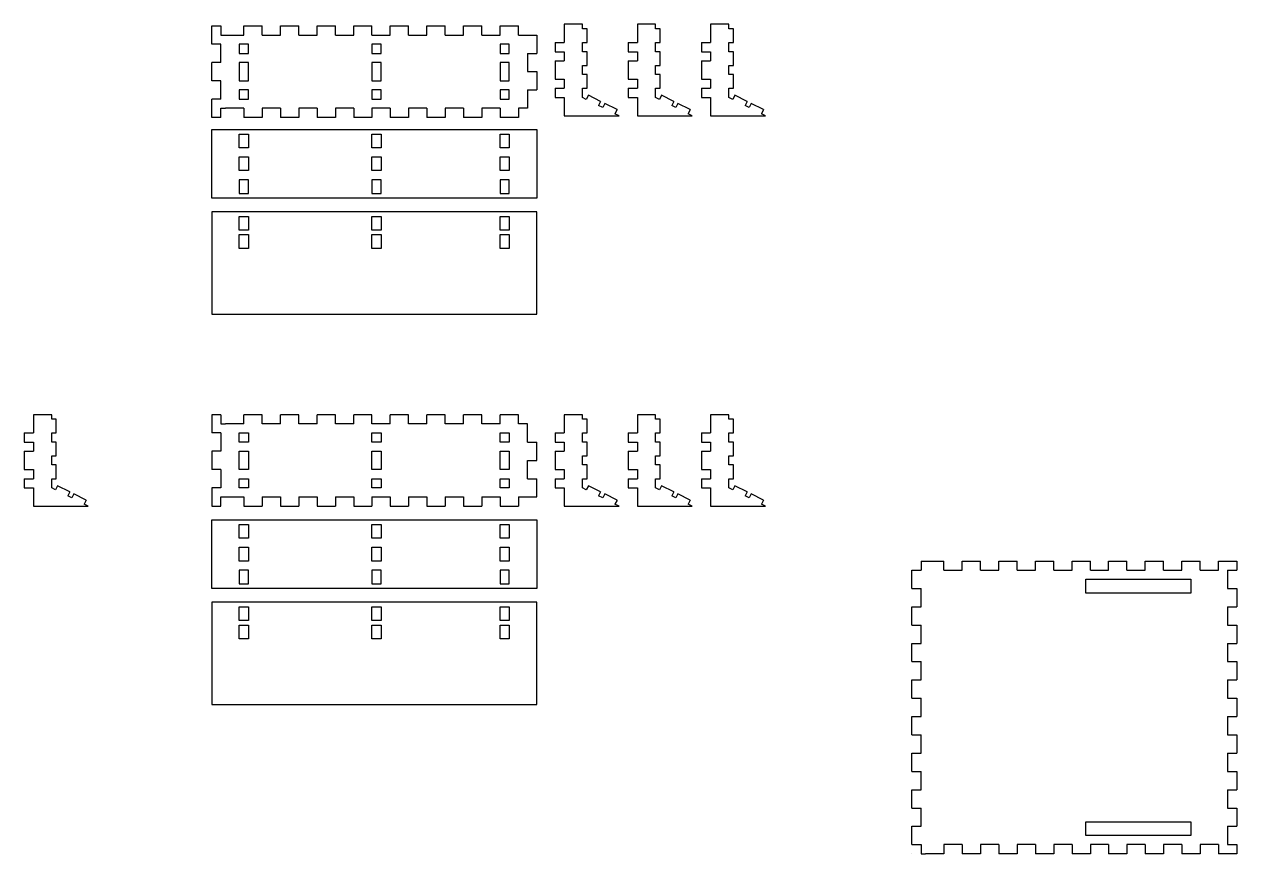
# Model space of a CAD drawing. Header units: inches. Extents: x -38 to 34.9, y -2.3 to 35.3.
# Drawn here: x -1.12 to 32, y 12.63 to 35.3 of the extents above; entities that cross this region are included whole.
import ezdxf

# ---------------------------------------------------------------- set-up
doc = ezdxf.new("R2010")
doc.units = ezdxf.units.IN
doc.header["$MEASUREMENT"] = 0
doc.layers.add('Cut', color=1, linetype='Continuous')

msp = doc.modelspace()

# ---------------------------------------------------------------- linework, layer by layer
at = {"layer": 'Cut'}
for p, q in [((4, 35.25), (4.25, 35.25)), ((4, 34.75), (4, 35.25)), ((4.25, 35.25), (4.25, 35)), ((4.875, 35.25), (5.375, 35.25)), ((4.875, 35), (4.875, 35.25)), ((5.375, 35), (5.375, 35.25)), ((5.875, 35.25), (6.375, 35.25)), ((5.875, 35), (5.875, 35.25)), ((6.375, 35), (6.375, 35.25)), ((6.875, 35.25), (7.375, 35.25)), ((6.875, 35), (6.875, 35.25)), ((7.375, 35), (7.375, 35.25)), ((7.875, 35.25), (8.375, 35.25)), ((7.875, 35), (7.875, 35.25)), ((8.375, 35), (8.375, 35.25)), ((8.875, 35.25), (9.375, 35.25)), ((8.875, 35.125), (8.875, 35.25)), ((8.875, 35), (8.875, 35.125)), ((9.375, 35), (9.375, 35.25)), ((9.875, 35.25), (10.375, 35.25)), ((9.875, 35), (9.875, 35.25)), ((10.375, 35), (10.375, 35.25)), ((10.875, 35.25), (11.375, 35.25)), ((10.875, 35), (10.875, 35.25)), ((11.375, 35), (11.375, 35.25)), ((11.875, 35.25), (12.375, 35.25)), ((11.875, 35), (11.875, 35.25)), ((12.375, 35), (12.375, 35.25)), ((13.625, 35.2951), (13.625, 34.7951)), ((14.125, 35.2951), (13.625, 35.2951)), ((14.125, 35.1701), (14.125, 35.2951)), ((14.25, 35.1701), (14.125, 35.1701)), ((14.25, 34.7951), (14.25, 35.1701)), ((15.625, 35.2951), (15.625, 34.7951)), ((16.125, 35.2951), (15.625, 35.2951)), ((16.125, 35.1701), (16.125, 35.2951)), ((16.25, 35.1701), (16.125, 35.1701)), ((16.25, 34.7951), (16.25, 35.1701)), ((17.625, 35.2951), (17.625, 34.7951)), ((18.125, 35.2951), (17.625, 35.2951)), ((18.125, 35.1701), (18.125, 35.2951)), ((18.25, 35.1701), (18.125, 35.1701)), ((18.25, 34.7951), (18.25, 35.1701)), ((4.25, 35), (4.375, 35)), ((4.375, 35), (4.875, 35)), ((5.375, 35), (5.875, 35)), ((6.375, 35), (6.875, 35)), ((7.375, 35), (7.875, 35)), ((8.375, 35), (8.875, 35)), ((9.375, 35), (9.875, 35)), ((10.375, 35), (10.875, 35)), ((11.375, 35), (11.875, 35)), ((12.375, 35), (12.625, 35)), ((12.625, 35), (12.875, 35)), ((12.875, 35), (12.875, 34.5)), ((13.375, 34.7951), (13.375, 34.5451)), ((13.375, 34.7951), (13.625, 34.7951)), ((14.125, 34.5451), (14.125, 34.7951)), ((14.125, 34.7951), (14.25, 34.7951)), ((15.375, 34.7951), (15.375, 34.5451)), ((15.375, 34.7951), (15.625, 34.7951)), ((16.125, 34.5451), (16.125, 34.7951)), ((16.125, 34.7951), (16.25, 34.7951)), ((17.375, 34.7951), (17.375, 34.5451)), ((17.375, 34.7951), (17.625, 34.7951)), ((18.125, 34.5451), (18.125, 34.7951)), ((18.125, 34.7951), (18.25, 34.7951)), ((4.25, 34.75), (4, 34.75)), ((4.25, 34.25), (4.25, 34.75)), ((5, 34.75), (4.75, 34.75)), ((4.75, 34.75), (4.75, 34.5)), ((4.75, 34.5), (5, 34.5)), ((5, 34.5), (5, 34.75)), ((8.625, 34.75), (8.375, 34.75)), ((8.375, 34.75), (8.375, 34.5)), ((8.375, 34.5), (8.625, 34.5)), ((8.625, 34.5), (8.625, 34.75)), ((12.125, 34.75), (11.875, 34.75)), ((11.875, 34.75), (11.875, 34.5)), ((11.875, 34.5), (12.125, 34.5)), ((12.125, 34.5), (12.125, 34.75)), ((12.625, 34.5), (12.625, 34)), ((12.625, 34.5), (12.875, 34.5)), ((13.375, 34.5451), (13.625, 34.5451)), ((13.625, 34.5451), (13.625, 34.2951)), ((14.25, 34.5451), (14.125, 34.5451)), ((14.25, 34.1701), (14.25, 34.5451)), ((15.375, 34.5451), (15.625, 34.5451)), ((15.625, 34.5451), (15.625, 34.2951)), ((16.25, 34.5451), (16.125, 34.5451)), ((16.25, 34.1701), (16.25, 34.5451)), ((17.375, 34.5451), (17.625, 34.5451)), ((17.625, 34.5451), (17.625, 34.2951)), ((18.25, 34.5451), (18.125, 34.5451)), ((18.25, 34.1701), (18.25, 34.5451)), ((4, 33.75), (4, 34.25)), ((4.25, 34.25), (4, 34.25)), ((5, 34.25), (4.75, 34.25)), ((4.75, 34.25), (4.75, 33.75)), ((5, 33.75), (5, 34.25)), ((8.625, 34.25), (8.375, 34.25)), ((8.375, 34.25), (8.375, 33.75)), ((8.625, 33.75), (8.625, 34.25)), ((12.125, 34.25), (11.875, 34.25)), ((11.875, 34.25), (11.875, 33.75)), ((12.125, 33.75), (12.125, 34.25)), ((13.375, 34.2951), (13.375, 33.7951)), ((13.375, 34.2951), (13.625, 34.2951)), ((14.125, 33.9201), (14.125, 34.1701)), ((14.125, 34.1701), (14.25, 34.1701)), ((15.375, 34.2951), (15.375, 33.7951)), ((15.375, 34.2951), (15.625, 34.2951)), ((16.125, 33.9201), (16.125, 34.1701)), ((16.125, 34.1701), (16.25, 34.1701)), ((17.375, 34.2951), (17.375, 33.7951)), ((17.375, 34.2951), (17.625, 34.2951)), ((18.125, 33.9201), (18.125, 34.1701)), ((18.125, 34.1701), (18.25, 34.1701)), ((12.625, 34), (12.875, 34)), ((12.875, 34), (12.875, 33.5)), ((13.375, 33.7951), (13.625, 33.7951)), ((13.625, 33.7951), (13.625, 33.5451)), ((14.25, 33.9201), (14.125, 33.9201)), ((14.25, 33.5451), (14.25, 33.9201)), ((15.375, 33.7951), (15.625, 33.7951)), ((15.625, 33.7951), (15.625, 33.5451)), ((16.25, 33.9201), (16.125, 33.9201)), ((16.25, 33.5451), (16.25, 33.9201)), ((17.375, 33.7951), (17.625, 33.7951)), ((17.625, 33.7951), (17.625, 33.5451)), ((18.25, 33.9201), (18.125, 33.9201)), ((18.25, 33.5451), (18.25, 33.9201)), ((4.25, 33.75), (4, 33.75)), ((4.25, 33.25), (4.25, 33.75)), ((4.75, 33.75), (5, 33.75)), ((5, 33.5), (4.75, 33.5)), ((4.75, 33.5), (4.75, 33.25)), ((5, 33.25), (5, 33.5)), ((8.375, 33.75), (8.625, 33.75)), ((8.625, 33.5), (8.375, 33.5)), ((8.375, 33.5), (8.375, 33.25)), ((8.625, 33.25), (8.625, 33.5)), ((11.875, 33.75), (12.125, 33.75)), ((12.125, 33.5), (11.875, 33.5)), ((11.875, 33.5), (11.875, 33.25)), ((12.125, 33.25), (12.125, 33.5)), ((12.625, 33.5), (12.625, 33)), ((12.625, 33.5), (12.875, 33.5)), ((13.375, 33.5451), (13.375, 33.2951)), ((13.375, 33.5451), (13.625, 33.5451)), ((14.125, 33.2951), (14.125, 33.5451)), ((14.125, 33.5451), (14.25, 33.5451)), ((15.375, 33.5451), (15.375, 33.2951)), ((15.375, 33.5451), (15.625, 33.5451)), ((16.125, 33.2951), (16.125, 33.5451)), ((16.125, 33.5451), (16.25, 33.5451)), ((17.375, 33.5451), (17.375, 33.2951)), ((17.375, 33.5451), (17.625, 33.5451)), ((18.125, 33.2951), (18.125, 33.5451)), ((18.125, 33.5451), (18.25, 33.5451)), ((4, 32.75), (4, 33.25)), ((4.25, 33.25), (4, 33.25)), ((4.75, 33.25), (5, 33.25)), ((8.375, 33.25), (8.625, 33.25)), ((11.875, 33.25), (12.125, 33.25)), ((13.375, 33.2951), (13.625, 33.2951)), ((13.625, 33.2951), (13.625, 32.7951)), ((14.2306, 33.2423), (14.125, 33.2951)), ((14.2865, 33.3541), (14.2306, 33.2423)), ((14.6219, 33.1864), (14.2865, 33.3541)), ((14.6219, 33.1864), (14.566, 33.0746)), ((14.7337, 33.1305), (14.6778, 33.0187)), ((15.0691, 32.9628), (14.7337, 33.1305)), ((15.375, 33.2951), (15.625, 33.2951)), ((15.625, 33.2951), (15.625, 32.7951)), ((16.2306, 33.2423), (16.125, 33.2951)), ((16.2865, 33.3541), (16.2306, 33.2423)), ((16.6219, 33.1864), (16.2865, 33.3541)), ((16.6219, 33.1864), (16.566, 33.0746)), ((16.7337, 33.1305), (16.6778, 33.0187)), ((17.0691, 32.9628), (16.7337, 33.1305)), ((17.375, 33.2951), (17.625, 33.2951)), ((17.625, 33.2951), (17.625, 32.7951)), ((18.2306, 33.2423), (18.125, 33.2951)), ((18.2865, 33.3541), (18.2306, 33.2423)), ((18.6219, 33.1864), (18.2865, 33.3541)), ((18.6219, 33.1864), (18.566, 33.0746)), ((18.7337, 33.1305), (18.6778, 33.0187)), ((19.0691, 32.9628), (18.7337, 33.1305)), ((4.25, 33), (4.25, 33)), ((4.25, 32.75), (4.25, 33)), ((4.25, 33), (4.375, 33)), ((4.875, 33), (4.375, 33)), ((4.875, 33), (4.875, 32.75)), ((5.875, 33), (5.375, 33)), ((5.375, 33), (5.375, 32.75)), ((5.875, 33), (5.875, 32.75)), ((6.875, 33), (6.375, 33)), ((6.375, 33), (6.375, 32.75)), ((6.875, 33), (6.875, 32.75)), ((7.875, 33), (7.375, 33)), ((7.375, 33), (7.375, 32.75)), ((7.875, 33), (7.875, 32.75)), ((8.875, 33), (8.375, 33)), ((8.375, 33), (8.375, 32.75)), ((8.875, 33), (8.875, 32.75)), ((9.875, 33), (9.375, 33)), ((9.375, 33), (9.375, 32.75)), ((9.875, 33), (9.875, 32.75)), ((10.875, 33), (10.375, 33)), ((10.375, 33), (10.375, 32.75)), ((10.875, 33), (10.875, 32.75)), ((11.875, 33), (11.375, 33)), ((11.375, 33), (11.375, 32.75)), ((11.875, 33), (11.875, 32.75)), ((12.625, 33), (12.375, 33)), ((12.375, 33), (12.375, 32.75)), ((13.625, 32.7951), (15.125, 32.7951)), ((14.6778, 33.0187), (14.566, 33.0746)), ((15.0691, 32.9628), (15.0132, 32.851)), ((15.125, 32.7951), (15.0132, 32.851)), ((15.625, 32.7951), (17.125, 32.7951)), ((16.6778, 33.0187), (16.566, 33.0746)), ((17.0691, 32.9628), (17.0132, 32.851)), ((17.125, 32.7951), (17.0132, 32.851)), ((17.625, 32.7951), (19.125, 32.7951)), ((18.6778, 33.0187), (18.566, 33.0746)), ((19.0691, 32.9628), (19.0132, 32.851)), ((19.125, 32.7951), (19.0132, 32.851)), ((4.25, 32.75), (4, 32.75)), ((5.375, 32.75), (4.875, 32.75)), ((6.375, 32.75), (5.875, 32.75)), ((7.375, 32.75), (6.875, 32.75)), ((8.375, 32.75), (7.875, 32.75)), ((9.375, 32.75), (8.875, 32.75)), ((10.375, 32.75), (9.875, 32.75)), ((11.375, 32.75), (10.875, 32.75)), ((12.375, 32.75), (11.875, 32.75)), ((4, 30.5451), (4, 32.4201)), ((4, 32.4201), (12.875, 32.4201)), ((4.75, 31.9201), (4.75, 32.2951)), ((4.75, 32.2951), (5, 32.2951)), ((5, 32.2951), (5, 31.9201)), ((8.375, 31.9201), (8.375, 32.2951)), ((8.375, 32.2951), (8.625, 32.2951)), ((8.625, 32.2951), (8.625, 31.9201)), ((11.875, 31.9201), (11.875, 32.2951)), ((11.875, 32.2951), (12.125, 32.2951)), ((12.125, 32.2951), (12.125, 31.9201)), ((12.875, 32.4201), (12.875, 30.5451)), ((5, 31.9201), (4.75, 31.9201)), ((8.625, 31.9201), (8.375, 31.9201)), ((12.125, 31.9201), (11.875, 31.9201)), ((4.75, 31.2951), (4.75, 31.6701)), ((4.75, 31.6701), (5, 31.6701)), ((5, 31.6701), (5, 31.2951)), ((8.375, 31.2951), (8.375, 31.6701)), ((8.375, 31.6701), (8.625, 31.6701)), ((8.625, 31.6701), (8.625, 31.2951)), ((11.875, 31.2951), (11.875, 31.6701)), ((11.875, 31.6701), (12.125, 31.6701)), ((12.125, 31.6701), (12.125, 31.2951)), ((5, 31.2951), (4.75, 31.2951)), ((8.625, 31.2951), (8.375, 31.2951)), ((12.125, 31.2951), (11.875, 31.2951)), ((5, 31.0451), (4.75, 31.0451)), ((4.75, 31.0451), (4.75, 30.6701)), ((5, 30.6701), (5, 31.0451)), ((8.625, 31.0451), (8.375, 31.0451)), ((8.375, 31.0451), (8.375, 30.6701)), ((8.625, 30.6701), (8.625, 31.0451)), ((12.125, 31.0451), (11.875, 31.0451)), ((11.875, 31.0451), (11.875, 30.6701)), ((12.125, 30.6701), (12.125, 31.0451)), ((12.875, 30.5451), (4, 30.5451)), ((4.75, 30.6701), (5, 30.6701)), ((8.375, 30.6701), (8.625, 30.6701)), ((11.875, 30.6701), (12.125, 30.6701)), ((4, 30.1701), (4, 27.375)), ((12.875, 30.1701), (4, 30.1701)), ((12.875, 27.375), (12.875, 30.1701)), ((4.75, 30.0451), (5, 30.0451)), ((4.75, 29.6701), (4.75, 30.0451)), ((5, 30.0451), (5, 29.6701)), ((8.375, 30.0451), (8.625, 30.0451)), ((8.375, 29.6701), (8.375, 30.0451)), ((8.625, 30.0451), (8.625, 29.6701)), ((11.875, 30.0451), (12.125, 30.0451)), ((11.875, 29.6701), (11.875, 30.0451)), ((12.125, 30.0451), (12.125, 29.6701)), ((5, 29.6701), (4.75, 29.6701)), ((4.75, 29.5451), (5, 29.5451)), ((4.75, 29.1701), (4.75, 29.5451)), ((5, 29.5451), (5, 29.1701)), ((8.625, 29.6701), (8.375, 29.6701)), ((8.375, 29.5451), (8.625, 29.5451)), ((8.375, 29.1701), (8.375, 29.5451)), ((8.625, 29.5451), (8.625, 29.1701)), ((12.125, 29.6701), (11.875, 29.6701)), ((11.875, 29.5451), (12.125, 29.5451)), ((11.875, 29.1701), (11.875, 29.5451)), ((12.125, 29.5451), (12.125, 29.1701)), ((5, 29.1701), (4.75, 29.1701)), ((8.625, 29.1701), (8.375, 29.1701)), ((12.125, 29.1701), (11.875, 29.1701)), ((4, 27.375), (12.875, 27.375)), ((-0.875, 24.625), (-0.875, 24.125)), ((-0.375, 24.625), (-0.875, 24.625)), ((-0.375, 24.5), (-0.375, 24.625)), ((4.25, 24.625), (4, 24.625)), ((4, 24.625), (4, 24.125)), ((4.25, 24.625), (4.25, 24.375)), ((5.375, 24.625), (4.875, 24.625)), ((4.875, 24.375), (4.875, 24.625)), ((5.375, 24.375), (5.375, 24.625)), ((6.375, 24.625), (5.875, 24.625)), ((5.875, 24.375), (5.875, 24.625)), ((6.375, 24.375), (6.375, 24.625)), ((7.375, 24.625), (6.875, 24.625)), ((6.875, 24.375), (6.875, 24.625)), ((7.375, 24.375), (7.375, 24.625)), ((8.375, 24.625), (7.875, 24.625)), ((7.875, 24.375), (7.875, 24.625)), ((8.375, 24.375), (8.375, 24.625)), ((9.375, 24.625), (8.875, 24.625)), ((8.875, 24.375), (8.875, 24.625)), ((9.375, 24.375), (9.375, 24.625)), ((10.375, 24.625), (9.875, 24.625)), ((9.875, 24.375), (9.875, 24.625)), ((10.375, 24.375), (10.375, 24.625)), ((11.375, 24.625), (10.875, 24.625)), ((10.875, 24.375), (10.875, 24.625)), ((11.375, 24.375), (11.375, 24.625)), ((12.375, 24.625), (11.875, 24.625)), ((11.875, 24.375), (11.875, 24.625)), ((12.375, 24.375), (12.375, 24.625)), ((13.625, 24.625), (13.625, 24.125)), ((14.125, 24.625), (13.625, 24.625)), ((14.125, 24.5), (14.125, 24.625)), ((15.625, 24.625), (15.625, 24.125)), ((16.125, 24.625), (15.625, 24.625)), ((16.125, 24.5), (16.125, 24.625)), ((17.625, 24.625), (17.625, 24.125)), ((18.125, 24.625), (17.625, 24.625)), ((18.125, 24.5), (18.125, 24.625)), ((-0.25, 24.5), (-0.375, 24.5)), ((-0.25, 24.125), (-0.25, 24.5)), ((4.25, 24.375), (4.25, 24.375)), ((4.25, 24.375), (4.375, 24.375)), ((4.875, 24.375), (4.375, 24.375)), ((5.875, 24.375), (5.375, 24.375)), ((6.875, 24.375), (6.375, 24.375)), ((7.875, 24.375), (7.375, 24.375)), ((8.875, 24.375), (8.375, 24.375)), ((9.875, 24.375), (9.375, 24.375)), ((10.875, 24.375), (10.375, 24.375)), ((11.875, 24.375), (11.375, 24.375)), ((12.625, 24.375), (12.375, 24.375)), ((12.625, 23.875), (12.625, 24.375)), ((14.25, 24.5), (14.125, 24.5)), ((14.25, 24.125), (14.25, 24.5)), ((16.25, 24.5), (16.125, 24.5)), ((16.25, 24.125), (16.25, 24.5)), ((18.25, 24.5), (18.125, 24.5)), ((18.25, 24.125), (18.25, 24.5)), ((-1.125, 24.125), (-1.125, 23.875)), ((-1.125, 24.125), (-0.875, 24.125)), ((-1.125, 23.875), (-0.875, 23.875)), ((-0.875, 23.875), (-0.875, 23.625)), ((-0.375, 23.875), (-0.375, 24.125)), ((-0.375, 24.125), (-0.25, 24.125)), ((-0.25, 23.875), (-0.375, 23.875)), ((-0.25, 23.5), (-0.25, 23.875)), ((4.25, 24.125), (4, 24.125)), ((4.25, 24.125), (4.25, 23.625)), ((4.75, 24.125), (5, 24.125)), ((4.75, 23.875), (4.75, 24.125)), ((5, 23.875), (4.75, 23.875)), ((5, 24.125), (5, 23.875)), ((8.375, 24.125), (8.625, 24.125)), ((8.375, 23.875), (8.375, 24.125)), ((8.625, 23.875), (8.375, 23.875)), ((8.625, 24.125), (8.625, 23.875)), ((11.875, 24.125), (12.125, 24.125)), ((11.875, 23.875), (11.875, 24.125)), ((12.125, 23.875), (11.875, 23.875)), ((12.125, 24.125), (12.125, 23.875)), ((12.625, 23.875), (12.875, 23.875)), ((12.875, 23.375), (12.875, 23.875)), ((13.375, 24.125), (13.375, 23.875)), ((13.375, 24.125), (13.625, 24.125)), ((13.375, 23.875), (13.625, 23.875)), ((13.625, 23.875), (13.625, 23.625)), ((14.125, 23.875), (14.125, 24.125)), ((14.125, 24.125), (14.25, 24.125)), ((14.25, 23.875), (14.125, 23.875)), ((14.25, 23.5), (14.25, 23.875)), ((15.375, 24.125), (15.375, 23.875)), ((15.375, 24.125), (15.625, 24.125)), ((15.375, 23.875), (15.625, 23.875)), ((15.625, 23.875), (15.625, 23.625)), ((16.125, 23.875), (16.125, 24.125)), ((16.125, 24.125), (16.25, 24.125)), ((16.25, 23.875), (16.125, 23.875)), ((16.25, 23.5), (16.25, 23.875)), ((17.375, 24.125), (17.375, 23.875)), ((17.375, 24.125), (17.625, 24.125)), ((17.375, 23.875), (17.625, 23.875)), ((17.625, 23.875), (17.625, 23.625)), ((18.125, 23.875), (18.125, 24.125)), ((18.125, 24.125), (18.25, 24.125)), ((18.25, 23.875), (18.125, 23.875)), ((18.25, 23.5), (18.25, 23.875)), ((-1.125, 23.625), (-1.125, 23.125)), ((-1.125, 23.625), (-0.875, 23.625)), ((4, 23.625), (4, 23.125)), ((4.25, 23.625), (4, 23.625)), ((4.75, 23.625), (5, 23.625)), ((4.75, 23.125), (4.75, 23.625)), ((5, 23.625), (5, 23.125)), ((8.375, 23.625), (8.625, 23.625)), ((8.375, 23.125), (8.375, 23.625)), ((8.625, 23.625), (8.625, 23.125)), ((11.875, 23.625), (12.125, 23.625)), ((11.875, 23.125), (11.875, 23.625)), ((12.125, 23.625), (12.125, 23.125)), ((13.375, 23.625), (13.625, 23.625)), ((13.375, 23.625), (13.375, 23.125)), ((15.375, 23.625), (15.375, 23.125)), ((15.375, 23.625), (15.625, 23.625)), ((17.375, 23.625), (17.375, 23.125)), ((17.375, 23.625), (17.625, 23.625)), ((-0.375, 23.25), (-0.375, 23.5)), ((-0.375, 23.5), (-0.25, 23.5)), ((-0.25, 23.25), (-0.375, 23.25)), ((-0.25, 22.875), (-0.25, 23.25)), ((12.625, 22.875), (12.625, 23.375)), ((12.625, 23.375), (12.875, 23.375)), ((14.125, 23.25), (14.125, 23.5)), ((14.125, 23.5), (14.25, 23.5)), ((14.25, 23.25), (14.125, 23.25)), ((14.25, 22.875), (14.25, 23.25)), ((16.125, 23.25), (16.125, 23.5)), ((16.125, 23.5), (16.25, 23.5)), ((16.25, 23.25), (16.125, 23.25)), ((16.25, 22.875), (16.25, 23.25)), ((18.125, 23.25), (18.125, 23.5)), ((18.125, 23.5), (18.25, 23.5)), ((18.25, 23.25), (18.125, 23.25)), ((18.25, 22.875), (18.25, 23.25)), ((-1.125, 23.125), (-0.875, 23.125)), ((-1.125, 22.875), (-1.125, 22.625)), ((-1.125, 22.875), (-0.875, 22.875)), ((-0.875, 23.125), (-0.875, 22.875)), ((-0.375, 22.625), (-0.375, 22.875)), ((-0.375, 22.875), (-0.25, 22.875)), ((4.25, 23.125), (4, 23.125)), ((4.25, 23.125), (4.25, 22.625)), ((5, 23.125), (4.75, 23.125)), ((4.75, 22.875), (5, 22.875)), ((4.75, 22.625), (4.75, 22.875)), ((5, 22.875), (5, 22.625)), ((8.625, 23.125), (8.375, 23.125)), ((8.375, 22.875), (8.625, 22.875)), ((8.375, 22.625), (8.375, 22.875)), ((8.625, 22.875), (8.625, 22.625)), ((12.125, 23.125), (11.875, 23.125)), ((11.875, 22.875), (12.125, 22.875)), ((11.875, 22.625), (11.875, 22.875)), ((12.125, 22.875), (12.125, 22.625)), ((12.625, 22.875), (12.875, 22.875)), ((12.875, 22.375), (12.875, 22.875)), ((13.375, 23.125), (13.625, 23.125)), ((13.375, 22.875), (13.625, 22.875)), ((13.375, 22.875), (13.375, 22.625)), ((13.625, 23.125), (13.625, 22.875)), ((14.125, 22.625), (14.125, 22.875)), ((14.125, 22.875), (14.25, 22.875)), ((15.375, 23.125), (15.625, 23.125)), ((15.375, 22.875), (15.375, 22.625)), ((15.375, 22.875), (15.625, 22.875)), ((15.625, 23.125), (15.625, 22.875)), ((16.125, 22.625), (16.125, 22.875)), ((16.125, 22.875), (16.25, 22.875)), ((17.375, 23.125), (17.625, 23.125)), ((17.375, 22.875), (17.375, 22.625)), ((17.375, 22.875), (17.625, 22.875)), ((17.625, 23.125), (17.625, 22.875)), ((18.125, 22.625), (18.125, 22.875)), ((18.125, 22.875), (18.25, 22.875)), ((-1.125, 22.625), (-0.875, 22.625)), ((-0.875, 22.625), (-0.875, 22.125)), ((-0.2694, 22.5722), (-0.375, 22.625)), ((-0.2135, 22.684), (-0.2694, 22.5722)), ((0.1219, 22.5163), (-0.2135, 22.684)), ((4, 22.625), (4, 22.125)), ((4.25, 22.625), (4, 22.625)), ((5, 22.625), (4.75, 22.625)), ((8.625, 22.625), (8.375, 22.625)), ((12.125, 22.625), (11.875, 22.625)), ((13.375, 22.625), (13.625, 22.625)), ((13.625, 22.625), (13.625, 22.125)), ((14.2306, 22.5722), (14.125, 22.625)), ((14.2865, 22.684), (14.2306, 22.5722)), ((14.6219, 22.5163), (14.2865, 22.684)), ((15.375, 22.625), (15.625, 22.625)), ((15.625, 22.625), (15.625, 22.125)), ((16.2306, 22.5722), (16.125, 22.625)), ((16.2865, 22.684), (16.2306, 22.5722)), ((16.6219, 22.5163), (16.2865, 22.684)), ((17.375, 22.625), (17.625, 22.625)), ((17.625, 22.625), (17.625, 22.125)), ((18.2306, 22.5722), (18.125, 22.625)), ((18.2865, 22.684), (18.2306, 22.5722)), ((18.6219, 22.5163), (18.2865, 22.684)), ((0.1219, 22.5163), (0.066, 22.4045)), ((0.1778, 22.3486), (0.066, 22.4045)), ((0.2337, 22.4604), (0.1778, 22.3486)), ((0.5691, 22.2927), (0.2337, 22.4604)), ((0.5691, 22.2927), (0.5132, 22.1809)), ((4.25, 22.125), (4.25, 22.375)), ((4.25, 22.375), (4.375, 22.375)), ((4.375, 22.375), (4.875, 22.375)), ((4.875, 22.375), (4.875, 22.125)), ((5.375, 22.375), (5.875, 22.375)), ((5.375, 22.375), (5.375, 22.125)), ((5.875, 22.375), (5.875, 22.125)), ((6.375, 22.375), (6.875, 22.375)), ((6.375, 22.375), (6.375, 22.125)), ((6.875, 22.375), (6.875, 22.125)), ((7.375, 22.375), (7.875, 22.375)), ((7.375, 22.375), (7.375, 22.125)), ((7.875, 22.375), (7.875, 22.125)), ((8.375, 22.375), (8.875, 22.375)), ((8.375, 22.375), (8.375, 22.125)), ((8.875, 22.375), (8.875, 22.25)), ((8.875, 22.25), (8.875, 22.125)), ((9.375, 22.375), (9.875, 22.375)), ((9.375, 22.375), (9.375, 22.125)), ((9.875, 22.375), (9.875, 22.125)), ((10.375, 22.375), (10.875, 22.375)), ((10.375, 22.375), (10.375, 22.125)), ((10.875, 22.375), (10.875, 22.125)), ((11.375, 22.375), (11.875, 22.375)), ((11.375, 22.375), (11.375, 22.125)), ((11.875, 22.375), (11.875, 22.125)), ((12.375, 22.375), (12.625, 22.375)), ((12.375, 22.375), (12.375, 22.125)), ((12.625, 22.375), (12.875, 22.375)), ((14.6219, 22.5163), (14.566, 22.4045)), ((14.6778, 22.3486), (14.566, 22.4045)), ((14.7337, 22.4604), (14.6778, 22.3486)), ((15.0691, 22.2927), (14.7337, 22.4604)), ((15.0691, 22.2927), (15.0132, 22.1809)), ((16.6219, 22.5163), (16.566, 22.4045)), ((16.6778, 22.3486), (16.566, 22.4045)), ((16.7337, 22.4604), (16.6778, 22.3486)), ((17.0691, 22.2927), (16.7337, 22.4604)), ((17.0691, 22.2927), (17.0132, 22.1809)), ((18.6219, 22.5163), (18.566, 22.4045)), ((18.6778, 22.3486), (18.566, 22.4045)), ((18.7337, 22.4604), (18.6778, 22.3486)), ((19.0691, 22.2927), (18.7337, 22.4604)), ((19.0691, 22.2927), (19.0132, 22.1809)), ((-0.875, 22.125), (0.625, 22.125)), ((0.625, 22.125), (0.5132, 22.1809)), ((4, 22.125), (4.25, 22.125)), ((4.875, 22.125), (5.375, 22.125)), ((5.875, 22.125), (6.375, 22.125)), ((6.875, 22.125), (7.375, 22.125)), ((7.875, 22.125), (8.375, 22.125)), ((8.875, 22.125), (9.375, 22.125)), ((9.875, 22.125), (10.375, 22.125)), ((10.875, 22.125), (11.375, 22.125)), ((11.875, 22.125), (12.375, 22.125)), ((13.625, 22.125), (15.125, 22.125)), ((15.125, 22.125), (15.0132, 22.1809)), ((15.625, 22.125), (17.125, 22.125)), ((17.125, 22.125), (17.0132, 22.1809)), ((17.625, 22.125), (19.125, 22.125)), ((19.125, 22.125), (19.0132, 22.1809)), ((4, 19.875), (4, 21.75)), ((4, 21.75), (12.875, 21.75)), ((4.75, 21.25), (4.75, 21.625)), ((4.75, 21.625), (5, 21.625)), ((5, 21.625), (5, 21.25)), ((8.375, 21.25), (8.375, 21.625)), ((8.375, 21.625), (8.625, 21.625)), ((8.625, 21.625), (8.625, 21.25)), ((11.875, 21.25), (11.875, 21.625)), ((11.875, 21.625), (12.125, 21.625)), ((12.125, 21.625), (12.125, 21.25)), ((12.875, 21.75), (12.875, 19.875)), ((5, 21.25), (4.75, 21.25)), ((8.625, 21.25), (8.375, 21.25)), ((12.125, 21.25), (11.875, 21.25)), ((4.75, 20.625), (4.75, 21)), ((4.75, 21), (5, 21)), ((5, 21), (5, 20.625)), ((8.375, 20.625), (8.375, 21)), ((8.375, 21), (8.625, 21)), ((8.625, 21), (8.625, 20.625)), ((11.875, 20.625), (11.875, 21)), ((11.875, 21), (12.125, 21)), ((12.125, 21), (12.125, 20.625)), ((5, 20.625), (4.75, 20.625)), ((8.625, 20.625), (8.375, 20.625)), ((12.125, 20.625), (11.875, 20.625)), ((23.375, 20.625), (23.375, 20.375)), ((23.375, 20.625), (23.5, 20.625)), ((23.5, 20.625), (24, 20.625)), ((24, 20.375), (24, 20.625)), ((24.5, 20.625), (25, 20.625)), ((24.5, 20.375), (24.5, 20.625)), ((25, 20.375), (25, 20.625)), ((25.5, 20.625), (26, 20.625)), ((25.5, 20.375), (25.5, 20.625)), ((26, 20.375), (26, 20.625)), ((26.5, 20.625), (27, 20.625)), ((26.5, 20.375), (26.5, 20.625)), ((27, 20.375), (27, 20.625)), ((27.5, 20.625), (28, 20.625)), ((27.5, 20.375), (27.5, 20.625)), ((28, 20.375), (28, 20.625)), ((28.5, 20.625), (29, 20.625)), ((28.5, 20.375), (28.5, 20.625)), ((29, 20.375), (29, 20.625)), ((29.5, 20.625), (30, 20.625)), ((29.5, 20.375), (29.5, 20.625)), ((30, 20.375), (30, 20.625)), ((30.5, 20.625), (31, 20.625)), ((30.5, 20.375), (30.5, 20.625)), ((31, 20.375), (31, 20.625)), ((31.5, 20.625), (32, 20.625)), ((31.5, 20.375), (31.5, 20.625)), ((32, 20.625), (32, 20.375)), ((5, 20.375), (4.75, 20.375)), ((4.75, 20.375), (4.75, 20)), ((5, 20), (5, 20.375)), ((8.625, 20.375), (8.375, 20.375)), ((8.375, 20.375), (8.375, 20)), ((8.625, 20), (8.625, 20.375)), ((12.125, 20.375), (11.875, 20.375)), ((11.875, 20.375), (11.875, 20)), ((12.125, 20), (12.125, 20.375)), ((23.125, 19.875), (23.125, 20.375)), ((23.125, 20.375), (23.375, 20.375)), ((24, 20.375), (24.5, 20.375)), ((25, 20.375), (25.5, 20.375)), ((26, 20.375), (26.5, 20.375)), ((27, 20.375), (27.5, 20.375)), ((28, 20.375), (28.5, 20.375)), ((29, 20.375), (29.5, 20.375)), ((30, 20.375), (30.5, 20.375)), ((31, 20.375), (31.5, 20.375)), ((31.75, 20.375), (31.75, 19.875)), ((31.75, 20.375), (32, 20.375)), ((12.875, 19.875), (4, 19.875)), ((4.75, 20), (5, 20)), ((8.375, 20), (8.625, 20)), ((11.875, 20), (12.125, 20)), ((23.125, 19.875), (23.375, 19.875)), ((23.375, 19.375), (23.375, 19.875)), ((27.875, 20.125), (30.75, 20.125)), ((27.875, 19.75), (27.875, 20.125)), ((30.75, 20.125), (30.75, 19.75)), ((31.75, 19.875), (32, 19.875)), ((32, 19.875), (32, 19.375)), ((30.75, 19.75), (27.875, 19.75)), ((4, 19.5), (4, 16.7049)), ((12.875, 19.5), (4, 19.5)), ((4.75, 19.375), (5, 19.375)), ((4.75, 19), (4.75, 19.375)), ((5, 19.375), (5, 19)), ((8.375, 19.375), (8.625, 19.375)), ((8.375, 19), (8.375, 19.375)), ((8.625, 19.375), (8.625, 19)), ((11.875, 19.375), (12.125, 19.375)), ((11.875, 19), (11.875, 19.375)), ((12.125, 19.375), (12.125, 19)), ((12.875, 16.7049), (12.875, 19.5)), ((23.125, 18.875), (23.125, 19.375)), ((23.125, 19.375), (23.375, 19.375)), ((31.75, 19.375), (31.75, 18.875)), ((31.75, 19.375), (32, 19.375)), ((5, 19), (4.75, 19)), ((8.625, 19), (8.375, 19)), ((12.125, 19), (11.875, 19)), ((4.75, 18.875), (5, 18.875)), ((4.75, 18.5), (4.75, 18.875)), ((5, 18.875), (5, 18.5)), ((8.375, 18.875), (8.625, 18.875)), ((8.375, 18.5), (8.375, 18.875)), ((8.625, 18.875), (8.625, 18.5)), ((11.875, 18.875), (12.125, 18.875)), ((11.875, 18.5), (11.875, 18.875)), ((12.125, 18.875), (12.125, 18.5)), ((23.125, 18.875), (23.375, 18.875)), ((23.375, 18.375), (23.375, 18.875)), ((31.75, 18.875), (32, 18.875)), ((32, 18.875), (32, 18.375)), ((5, 18.5), (4.75, 18.5)), ((8.625, 18.5), (8.375, 18.5)), ((12.125, 18.5), (11.875, 18.5)), ((23.125, 17.875), (23.125, 18.375)), ((23.125, 18.375), (23.375, 18.375)), ((31.75, 18.375), (31.75, 17.875)), ((31.75, 18.375), (32, 18.375)), ((23.125, 17.875), (23.375, 17.875)), ((23.375, 17.375), (23.375, 17.875)), ((31.75, 17.875), (32, 17.875)), ((32, 17.875), (32, 17.375)), ((23.125, 16.875), (23.125, 17.375)), ((23.125, 17.375), (23.375, 17.375)), ((31.75, 17.375), (31.75, 16.875)), ((31.75, 17.375), (32, 17.375)), ((4, 16.7049), (12.875, 16.7049)), ((23.125, 16.875), (23.375, 16.875)), ((23.375, 16.375), (23.375, 16.875)), ((31.75, 16.875), (32, 16.875)), ((32, 16.875), (32, 16.375)), ((23.125, 15.875), (23.125, 16.375)), ((23.125, 16.375), (23.375, 16.375)), ((31.75, 16.375), (31.75, 15.875)), ((31.75, 16.375), (32, 16.375)), ((23.125, 15.875), (23.375, 15.875)), ((23.375, 15.375), (23.375, 15.875)), ((31.75, 15.875), (32, 15.875)), ((32, 15.875), (32, 15.375)), ((23.125, 14.875), (23.125, 15.375)), ((23.125, 15.375), (23.375, 15.375)), ((31.75, 15.375), (31.75, 14.875)), ((31.75, 15.375), (32, 15.375)), ((23.125, 14.875), (23.375, 14.875)), ((23.375, 14.375), (23.375, 14.875)), ((31.75, 14.875), (32, 14.875)), ((32, 14.875), (32, 14.375)), ((23.125, 13.875), (23.125, 14.375)), ((23.125, 14.375), (23.375, 14.375)), ((31.75, 14.375), (31.75, 13.875)), ((31.75, 14.375), (32, 14.375)), ((23.125, 13.875), (23.375, 13.875)), ((23.375, 13.375), (23.375, 13.875)), ((31.75, 13.875), (32, 13.875)), ((32, 13.875), (32, 13.375)), ((23.125, 12.875), (23.125, 13.375)), ((23.125, 13.375), (23.375, 13.375)), ((27.875, 13.5), (30.75, 13.5)), ((27.875, 13.125), (27.875, 13.5)), ((30.75, 13.5), (30.75, 13.125)), ((31.75, 13.375), (31.75, 12.875)), ((31.75, 13.375), (32, 13.375)), ((30.75, 13.125), (27.875, 13.125)), ((23.125, 12.875), (23.375, 12.875)), ((23.125, 12.625), (23.125, 12.625)), ((23.375, 12.875), (23.375, 12.625)), ((23.375, 12.625), (23.5, 12.625)), ((24, 12.625), (23.5, 12.625)), ((24.5, 12.875), (24, 12.875)), ((24, 12.875), (24, 12.625)), ((24.5, 12.875), (24.5, 12.625)), ((25, 12.625), (24.5, 12.625)), ((25.5, 12.875), (25, 12.875)), ((25, 12.875), (25, 12.625)), ((25.5, 12.875), (25.5, 12.625)), ((26, 12.625), (25.5, 12.625)), ((26.5, 12.875), (26, 12.875)), ((26, 12.875), (26, 12.625)), ((26.5, 12.875), (26.5, 12.625)), ((27, 12.625), (26.5, 12.625)), ((27.5, 12.875), (27, 12.875)), ((27, 12.875), (27, 12.625)), ((27.5, 12.875), (27.5, 12.625)), ((28, 12.625), (27.5, 12.625)), ((28.5, 12.875), (28, 12.875)), ((28, 12.875), (28, 12.625)), ((28.5, 12.875), (28.5, 12.625)), ((29, 12.625), (28.5, 12.625)), ((29.5, 12.875), (29, 12.875)), ((29, 12.875), (29, 12.625)), ((29.5, 12.875), (29.5, 12.625)), ((30, 12.625), (29.5, 12.625)), ((30.5, 12.875), (30, 12.875)), ((30, 12.875), (30, 12.625)), ((30.5, 12.875), (30.5, 12.625)), ((31, 12.625), (30.5, 12.625)), ((31.5, 12.875), (31, 12.875)), ((31, 12.875), (31, 12.625)), ((31.5, 12.875), (31.5, 12.625)), ((32, 12.625), (31.5, 12.625)), ((31.75, 12.875), (32, 12.875)), ((32, 12.875), (32, 12.625))]:
    msp.add_line(p, q, dxfattribs=at)

doc.saveas('drawing.dxf')
